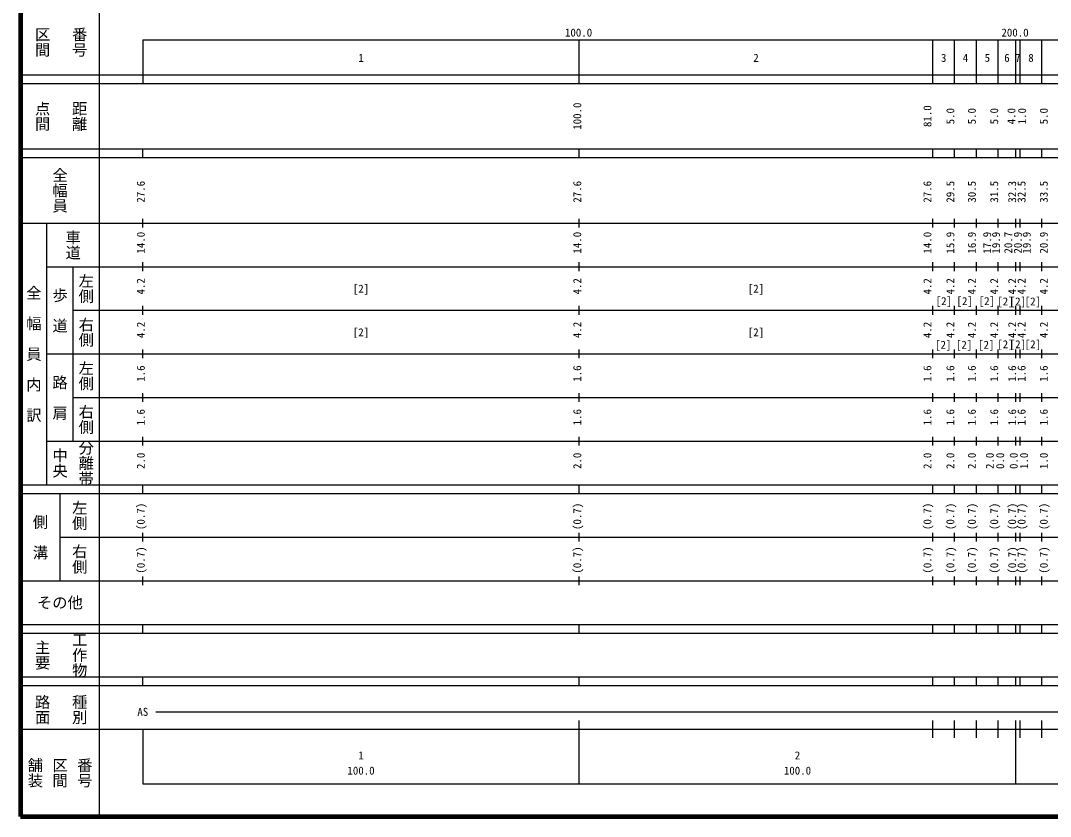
# Model space of a CAD drawing. Units: millimetres on the paper, enlarged 1000 times. Extents: x 40000 to 680000, y 20000 to 380000.
# Drawn here: x 40000 to 275952, y 20000 to 202409 of the extents above; entities that cross this region are included whole.
import ezdxf
from ezdxf.enums import TextEntityAlignment as Align

# ---------------------------------------------------------------- set-up
doc = ezdxf.new("R2010")
doc.units = ezdxf.units.MM
doc.header["$LTSCALE"] = 1000
doc.layers.add('M-TTL', color=2, linetype='Continuous', lineweight=140)
doc.layers.add('M-TTL-BAND', color=7, linetype='Continuous', lineweight=25)
doc.styles.add('@ＭＳ ゴシック', font='')
doc.styles.add('ＭＳ ゴシック', font='')
doc.styles.get('@ＭＳ ゴシック').set_extended_font_data('@MS Gothic')
doc.styles.get('ＭＳ ゴシック').set_extended_font_data('MS Gothic')

msp = doc.modelspace()

# ---------------------------------------------------------------- linework, layer by layer
at = {"layer": 'M-TTL'}
for p, q in [((40000, 380000), (40000, 20000)), ((40000, 20000), (680000, 20000))]:
    msp.add_line(p, q, dxfattribs=at)
at = {"layer": 'M-TTL-BAND'}
for p, q in [((58000, 370000), (58000, 20000)), ((68000, 198000), (579000, 198000)), ((68000, 198000), (68000, 188000)), ((168000, 188000), (168000, 198000)), ((249000, 188000), (249000, 198000)), ((254000, 188000), (254000, 198000)), ((259000, 188000), (259000, 198000)), ((264000, 188000), (264000, 198000)), ((268000, 188000), (268000, 198000)), ((269000, 188000), (269000, 198000)), ((274000, 188000), (274000, 198000)), ((40000, 190000), (579000, 190000)), ((40000, 188000), (579000, 188000)), ((40000, 173000), (579000, 173000)), ((68000, 171000), (68000, 173000)), ((168000, 171000), (168000, 173000)), ((249000, 171000), (249000, 173000)), ((254000, 171000), (254000, 173000)), ((259000, 171000), (259000, 173000)), ((264000, 171000), (264000, 173000)), ((268000, 171000), (268000, 173000)), ((269000, 171000), (269000, 173000)), ((274000, 171000), (274000, 173000)), ((40000, 171000), (579000, 171000)), ((40000, 156000), (579000, 156000)), ((46000, 96000), (46000, 156000)), ((68000, 155000), (68000, 157000)), ((168000, 155000), (168000, 157000)), ((249000, 155000), (249000, 157000)), ((254000, 155000), (254000, 157000)), ((259000, 155000), (259000, 157000)), ((264000, 155000), (264000, 157000)), ((268000, 155000), (268000, 157000)), ((269000, 155000), (269000, 157000)), ((274000, 155000), (274000, 157000)), ((68000, 145000), (68000, 147000)), ((168000, 145000), (168000, 147000)), ((249000, 145000), (249000, 147000)), ((254000, 145000), (254000, 147000)), ((259000, 145000), (259000, 147000)), ((264000, 145000), (264000, 147000)), ((268000, 145000), (268000, 147000)), ((269000, 145000), (269000, 147000)), ((274000, 145000), (274000, 147000)), ((46000, 146000), (579000, 146000)), ((52000, 146000), (52000, 106000)), ((68000, 135000), (68000, 137000)), ((168000, 135000), (168000, 137000)), ((249000, 135000), (249000, 137000)), ((254000, 135000), (254000, 137000)), ((259000, 135000), (259000, 137000)), ((264000, 135000), (264000, 137000)), ((268000, 135000), (268000, 137000)), ((269000, 135000), (269000, 137000)), ((274000, 135000), (274000, 137000)), ((52000, 136000), (579000, 136000)), ((46000, 126000), (579000, 126000)), ((68000, 125000), (68000, 127000)), ((168000, 125000), (168000, 127000)), ((249000, 125000), (249000, 127000)), ((254000, 125000), (254000, 127000)), ((259000, 125000), (259000, 127000)), ((264000, 125000), (264000, 127000)), ((268000, 125000), (268000, 127000)), ((269000, 125000), (269000, 127000)), ((274000, 125000), (274000, 127000)), ((52000, 116000), (579000, 116000)), ((68000, 115000), (68000, 117000)), ((168000, 115000), (168000, 117000)), ((249000, 115000), (249000, 117000)), ((254000, 115000), (254000, 117000)), ((259000, 115000), (259000, 117000)), ((264000, 115000), (264000, 117000)), ((268000, 115000), (268000, 117000)), ((269000, 115000), (269000, 117000)), ((274000, 115000), (274000, 117000)), ((68000, 105000), (68000, 107000)), ((168000, 105000), (168000, 107000)), ((249000, 105000), (249000, 107000)), ((254000, 105000), (254000, 107000)), ((259000, 105000), (259000, 107000)), ((264000, 105000), (264000, 107000)), ((268000, 105000), (268000, 107000)), ((269000, 105000), (269000, 107000)), ((274000, 105000), (274000, 107000)), ((46000, 106000), (579000, 106000)), ((40000, 96000), (579000, 96000)), ((68000, 94000), (68000, 96000)), ((168000, 94000), (168000, 96000)), ((249000, 94000), (249000, 96000)), ((254000, 94000), (254000, 96000)), ((259000, 94000), (259000, 96000)), ((264000, 94000), (264000, 96000)), ((268000, 94000), (268000, 96000)), ((269000, 94000), (269000, 96000)), ((274000, 94000), (274000, 96000)), ((40000, 94000), (579000, 94000)), ((49000, 94000), (49000, 74000)), ((68000, 83000), (68000, 85000)), ((168000, 83000), (168000, 85000)), ((249000, 83000), (249000, 85000)), ((254000, 83000), (254000, 85000)), ((259000, 83000), (259000, 85000)), ((264000, 83000), (264000, 85000)), ((268000, 83000), (268000, 85000)), ((269000, 83000), (269000, 85000)), ((274000, 83000), (274000, 85000)), ((49000, 84000), (579000, 84000)), ((40000, 74000), (579000, 74000)), ((68000, 73000), (68000, 75000)), ((168000, 73000), (168000, 75000)), ((249000, 73000), (249000, 75000)), ((254000, 73000), (254000, 75000)), ((259000, 73000), (259000, 75000)), ((264000, 73000), (264000, 75000)), ((268000, 73000), (268000, 75000)), ((269000, 73000), (269000, 75000)), ((274000, 73000), (274000, 75000)), ((40000, 64000), (579000, 64000)), ((68000, 62000), (68000, 64000)), ((168000, 62000), (168000, 64000)), ((249000, 62000), (249000, 64000)), ((254000, 62000), (254000, 64000)), ((259000, 62000), (259000, 64000)), ((264000, 62000), (264000, 64000)), ((268000, 62000), (268000, 64000)), ((269000, 62000), (269000, 64000)), ((274000, 62000), (274000, 64000)), ((40000, 62000), (579000, 62000)), ((40000, 52000), (579000, 52000)), ((68000, 50000), (68000, 52000)), ((168000, 50000), (168000, 52000)), ((249000, 50000), (249000, 52000)), ((254000, 50000), (254000, 52000)), ((259000, 50000), (259000, 52000)), ((264000, 50000), (264000, 52000)), ((268000, 50000), (268000, 52000)), ((269000, 50000), (269000, 52000)), ((274000, 50000), (274000, 52000)), ((40000, 50000), (579000, 50000)), ((71000, 44000), (383000, 44000)), ((168000, 27500), (168000, 42000)), ((249000, 38000), (249000, 42000)), ((254000, 38000), (254000, 42000)), ((259000, 38000), (259000, 42000)), ((264000, 38000), (264000, 42000)), ((268000, 27500), (268000, 42000)), ((269000, 38000), (269000, 42000)), ((274000, 38000), (274000, 42000)), ((40000, 40000), (579000, 40000)), ((68000, 40000), (68000, 27500)), ((68000, 27500), (579000, 27500))]:
    msp.add_line(p, q, dxfattribs=at)

# ---------------------------------------------------------------- texts
at = {"layer": 'M-TTL-BAND', "style": '@ＭＳ ゴシック'}
for s, p in [('区間', (45000, 197500)), ('番号', (53500, 197500)), ('点間', (45000, 180500)), ('距離', (53500, 180500)), ('全幅員', (49000, 163500)), ('車道', (52000, 151000)), ('左側', (55000, 141000)), ('全\u3000幅\u3000員\u3000内\u3000訳', (43000, 126000)), ('歩\u3000道', (49000, 136000)), ('右側', (55000, 131000)), ('左側', (55000, 121000)), ('路\u3000肩', (49000, 116000)), ('右側', (55000, 111000)), ('中央', (49000, 101000)), ('分離帯', (55000, 101000)), ('左側', (53500, 89000)), ('側\u3000溝', (44500, 84000)), ('右側', (53500, 79000)), ('工作物', (53500, 57000)), ('主要', (45000, 57000)), ('路面', (45000, 44500)), ('種別', (53500, 44500)), ('舗装', (43333, 30000)), ('区間', (49000, 30000)), ('番号', (54667, 30000))]:
    msp.add_text(s, height=2566, rotation=270, dxfattribs=at).set_placement(p, align=Align.MIDDLE_CENTER)
at = {"layer": 'M-TTL-BAND', "style": 'ＭＳ ゴシック'}
for s, p in [('100.0', (167844, 198195)), ('200.0', (267844, 198195)), ('1', (118000, 192405)), ('2', (208500, 192405)), ('3', (251500, 192405)), ('4', (256500, 192405)), ('5', (261500, 192405)), ('6', (266000, 192405)), ('7', (268500, 192405)), ('8', (271500, 192405)), ('[2]', (118000, 139500)), ('[2]', (208500, 139500)), ('[2]', (251540, 136652)), ('[2]', (256319, 136652)), ('[2]', (261393, 136652)), ('[2]', (265646, 136576)), ('[2]', (268500, 136576)), ('[2]', (271942, 136576)), ('[2]', (118000, 129500)), ('[2]', (208500, 129500)), ('[2]', (251399, 126652)), ('[2]', (256178, 126652)), ('[2]', (261252, 126652)), ('[2]', (265646, 126747)), ('[2]', (268500, 126747)), ('[2]', (271942, 126747)), ('AS', (68000, 42500)), ('1', (118000, 32523)), ('2', (218000, 32523)), ('100.0', (118000, 29033)), ('100.0', (218000, 29033))]:
    msp.add_text(s, height=1833, dxfattribs=at).set_placement(p, align=Align.BOTTOM_CENTER)
for s, p in [('100.0', (169000, 180500)), ('81.0', (249233, 180500)), ('5.0', (254484, 180500)), ('5.0', (259410, 180500)), ('5.0', (264528, 180500)), ('4.0', (268479, 180500)), ('1.0', (270925, 180500)), ('5.0', (275892, 180500)), ('27.6', (69000, 163174)), ('27.6', (169000, 163174)), ('27.6', (249233, 163174)), ('29.5', (254484, 163174)), ('30.5', (259410, 163174)), ('31.5', (264528, 163174)), ('32.3', (268646, 163174)), ('32.5', (270802, 163174)), ('33.5', (275892, 163174)), ('14.0', (69000, 151500)), ('14.0', (169000, 151500)), ('14.0', (249233, 151500)), ('15.9', (254484, 151500)), ('16.9', (259410, 151500)), ('17.9', (262915, 151500)), ('19.9', (264954, 151500)), ('20.7', (267758, 151500)), ('20.9', (269944, 151500)), ('19.9', (271983, 151500)), ('20.9', (275892, 151500)), ('4.2', (69000, 141500)), ('4.2', (169000, 141500)), ('4.2', (249233, 141500)), ('4.2', (254484, 141500)), ('4.2', (259410, 141500)), ('4.2', (264528, 141500)), ('4.2', (268646, 141500)), ('4.2', (270802, 141500)), ('4.2', (275892, 141500)), ('4.2', (69000, 131500)), ('4.2', (169000, 131500)), ('4.2', (249233, 131500)), ('4.2', (254484, 131500)), ('4.2', (259410, 131500)), ('4.2', (264528, 131500)), ('4.2', (268646, 131500)), ('4.2', (270802, 131500)), ('4.2', (275892, 131500)), ('1.6', (69000, 121500)), ('1.6', (169000, 121500)), ('1.6', (249233, 121500)), ('1.6', (254484, 121500)), ('1.6', (259410, 121500)), ('1.6', (264528, 121500)), ('1.6', (268646, 121500)), ('1.6', (270802, 121500)), ('1.6', (275892, 121500)), ('1.6', (69000, 111500)), ('1.6', (169000, 111500)), ('1.6', (249233, 111500)), ('1.6', (254484, 111500)), ('1.6', (259410, 111500)), ('1.6', (264528, 111500)), ('1.6', (268646, 111500)), ('1.6', (270802, 111500)), ('1.6', (275892, 111500)), ('2.0', (69000, 101500)), ('2.0', (169000, 101500)), ('2.0', (249233, 101500)), ('2.0', (254484, 101500)), ('2.0', (259410, 101500)), ('2.0', (263528, 101500)), ('0.0', (265898, 101500)), ('0.0', (269000, 101500)), ('1.0', (271370, 101500)), ('1.0', (275892, 101500)), ('(0.7)', (69000, 88764)), ('(0.7)', (169000, 88764)), ('(0.7)', (249233, 88764)), ('(0.7)', (254484, 88764)), ('(0.7)', (259410, 88764)), ('(0.7)', (264528, 88764)), ('(0.7)', (268646, 88764)), ('(0.7)', (270802, 88764)), ('(0.7)', (275892, 88764)), ('(0.7)', (69000, 78764)), ('(0.7)', (169000, 78764)), ('(0.7)', (249233, 78764)), ('(0.7)', (254484, 78764)), ('(0.7)', (259410, 78764)), ('(0.7)', (264528, 78764)), ('(0.7)', (268646, 78764)), ('(0.7)', (270802, 78764)), ('(0.7)', (275892, 78764))]:
    msp.add_text(s, height=1833, rotation=90, dxfattribs=at).set_placement(p, align=Align.BOTTOM_CENTER)
msp.add_text('その他', height=2566, dxfattribs=at).set_placement((49000, 69000), align=Align.MIDDLE_CENTER)

doc.saveas('drawing.dxf')
